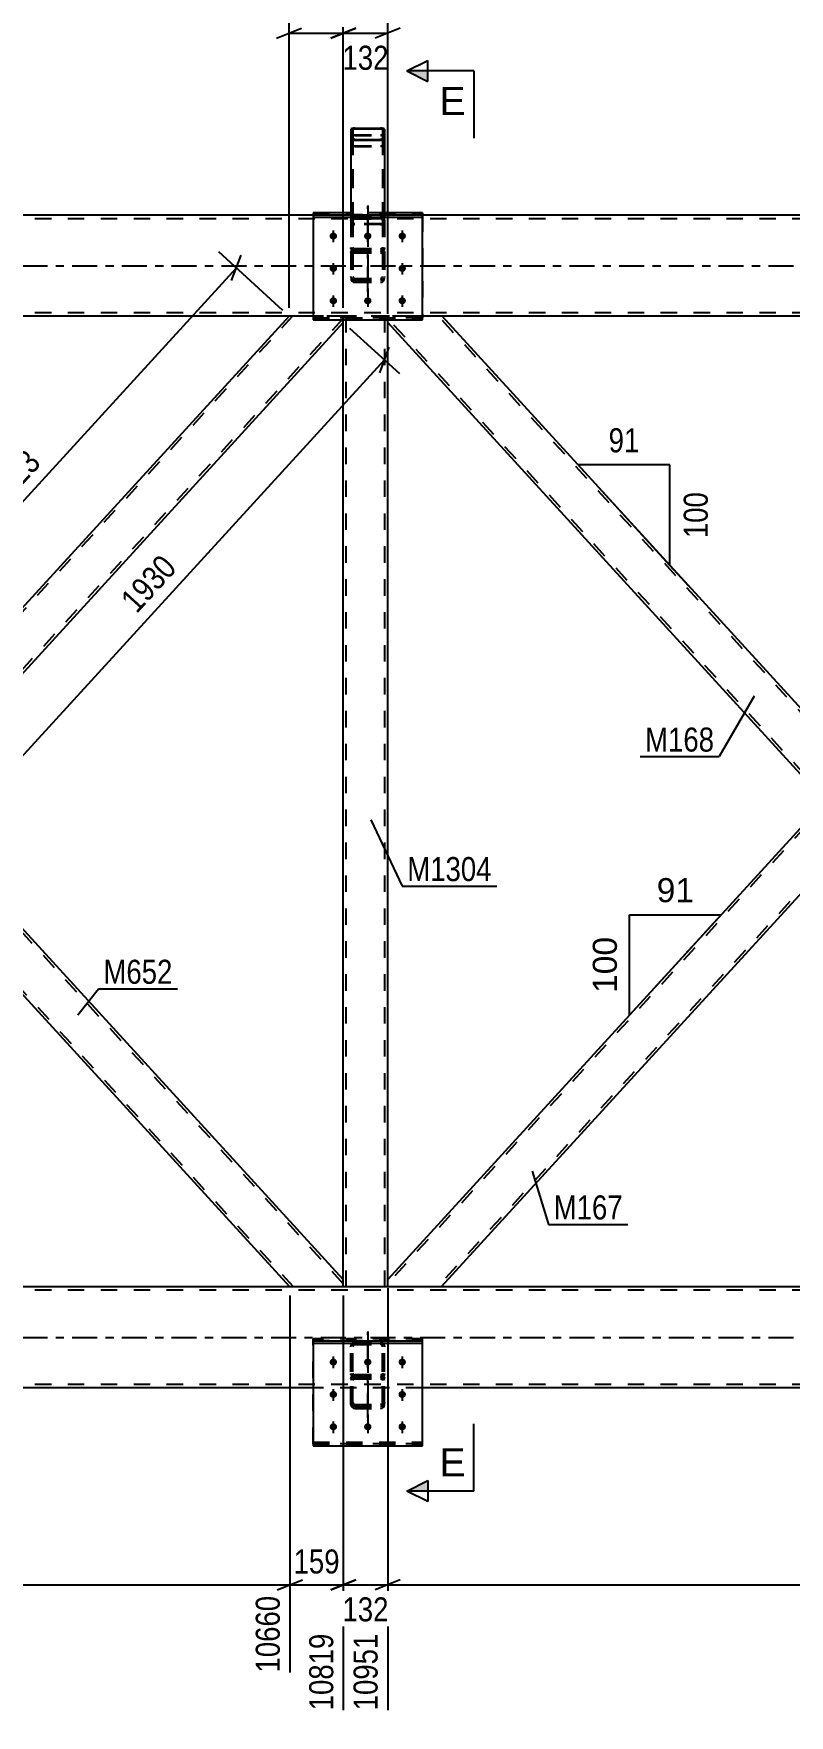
# Model space of a CAD drawing. Header units: millimetres. Extents: x 0 to 841, y 0 to 594.
# Drawn here: x 392 to 481.9, y 278.5 to 478.8 of the extents above; entities that cross this region are included whole.
import ezdxf

# ---------------------------------------------------------------- set-up
doc = ezdxf.new("R2010")
doc.units = ezdxf.units.MM
doc.linetypes.add('DXK_LINE_DOT2', pattern=[3.9198, 1.9599, -1.9599])
doc.linetypes.add('DXK_LINE_DOT3', pattern=[5.9187, 2.979, -0.9799, 0.9799, -0.9799])
doc.styles.add('Arial', font='ARIAL.TTF', dxfattribs={"height": 0.2})
doc.styles.add('Arial Narrow', font='ARIALN.TTF', dxfattribs={"height": 0.2})

# ---------------------------------------------------------------- blocks, each defined once
blk = doc.blocks.new('Part-761549208-4515 - 4406')
at = {"color": 2, "linetype": 'Continuous'}
for p, q in [((438.27, 323.07), (425.27, 323.07)), ((425.27, 323.07), (425.27, 310.63)), ((425.27, 322.85), (438.27, 322.85)), ((438.27, 310.63), (438.27, 323.07)), ((425.27, 310.63), (438.27, 310.63))]:
    blk.add_line(p, q, dxfattribs=at)
at = {"color": 7, "linetype": 'DXK_LINE_DOT2'}
blk.add_line((425.27, 310.85), (438.27, 310.85), dxfattribs=at)
blk = doc.blocks.new('Part-761549208-4661 - 4406')
at = {"color": 2, "linetype": 'Continuous'}
for p, q in [((429.81, 467.43), (429.77, 467.36)), ((429.77, 467.36), (429.77, 457.15)), ((429.91, 467.49), (429.81, 467.43)), ((430.07, 467.53), (429.91, 467.49)), ((430.01, 467.36), (430.03, 467.4)), ((430.01, 467.36), (430.01, 466.26)), ((430.03, 467.4), (430.08, 467.43)), ((430.25, 467.54), (430.07, 467.53)), ((430.08, 467.43), (430.16, 467.44)), ((430.16, 467.44), (430.25, 467.45)), ((430.25, 467.54), (433.29, 467.54)), ((430.25, 467.45), (433.29, 467.45)), ((433.47, 467.53), (433.29, 467.54)), ((433.29, 467.45), (433.38, 467.44)), ((433.38, 467.44), (433.46, 467.43)), ((433.46, 467.43), (433.51, 467.4)), ((433.63, 467.49), (433.47, 467.53)), ((433.51, 467.4), (433.53, 467.36)), ((433.53, 467.36), (433.53, 466.26)), ((433.73, 467.43), (433.63, 467.49)), ((433.77, 467.36), (433.73, 467.43)), ((433.77, 467.36), (433.77, 457.15)), ((429.77, 466.26), (429.81, 466.19)), ((429.81, 466.19), (429.91, 466.13)), ((429.91, 466.13), (430.07, 466.1)), ((430.03, 466.22), (430.01, 466.26)), ((430.08, 466.2), (430.03, 466.22)), ((430.07, 466.1), (430.25, 466.08)), ((430.16, 466.18), (430.08, 466.2)), ((430.25, 466.17), (430.16, 466.18)), ((430.25, 466.17), (433.29, 466.17)), ((430.25, 466.08), (433.29, 466.08)), ((433.38, 466.18), (433.29, 466.17)), ((433.29, 466.08), (433.47, 466.1)), ((433.46, 466.2), (433.38, 466.18)), ((433.51, 466.22), (433.46, 466.2)), ((433.47, 466.1), (433.63, 466.13)), ((433.53, 466.26), (433.51, 466.22)), ((433.63, 466.13), (433.73, 466.19)), ((433.73, 466.19), (433.77, 466.26))]:
    blk.add_line(p, q, dxfattribs=at)
at = {"color": 7, "linetype": 'DXK_LINE_DOT2'}
for p, q in [((430.01, 466.26), (430.01, 456.89)), ((433.53, 466.26), (433.53, 456.89)), ((433.77, 457.15), (429.77, 457.15)), ((429.77, 457.15), (429.77, 456.89)), ((429.77, 457.03), (430.01, 457.03)), ((429.81, 456.83), (429.77, 456.89)), ((429.91, 456.77), (429.81, 456.83)), ((430.07, 456.73), (429.91, 456.77)), ((430.01, 456.89), (430.03, 456.86)), ((430.03, 456.86), (430.08, 456.83)), ((430.25, 456.72), (430.07, 456.73)), ((430.08, 456.83), (430.16, 456.81)), ((430.16, 456.81), (430.25, 456.81)), ((430.25, 456.81), (433.29, 456.81)), ((430.25, 456.72), (433.29, 456.72)), ((433.29, 456.81), (433.38, 456.81)), ((433.47, 456.73), (433.29, 456.72)), ((433.38, 456.81), (433.46, 456.83)), ((433.46, 456.83), (433.51, 456.86)), ((433.63, 456.77), (433.47, 456.73)), ((433.51, 456.86), (433.53, 456.89)), ((433.53, 457.03), (433.77, 457.03)), ((433.73, 456.83), (433.63, 456.77)), ((433.77, 456.89), (433.73, 456.83)), ((433.77, 457.15), (433.77, 456.89))]:
    blk.add_line(p, q, dxfattribs=at)
blk = doc.blocks.new('Part-761549208-4516 - 4406')
at = {"color": 7, "linetype": 'DXK_LINE_DOT2'}
for p, q in [((429.81, 322.7), (429.77, 322.5)), ((429.77, 315.78), (429.77, 322.5)), ((430.01, 322.5), (430.03, 322.6)), ((430.01, 315.78), (430.01, 322.5)), ((430.03, 322.6), (430.08, 322.68)), ((430.25, 323.01), (430.07, 322.97)), ((430.08, 322.68), (430.16, 322.74)), ((430.16, 322.74), (430.25, 322.76)), ((430.25, 323.01), (433.29, 323.01)), ((430.25, 322.76), (433.29, 322.76)), ((433.47, 322.97), (433.29, 323.01)), ((433.29, 322.76), (433.38, 322.74)), ((433.38, 322.74), (433.46, 322.68)), ((433.46, 322.68), (433.51, 322.6)), ((433.51, 322.6), (433.53, 322.5)), ((433.53, 315.78), (433.53, 322.5)), ((433.77, 322.5), (433.73, 322.7)), ((433.77, 315.78), (433.77, 322.5)), ((429.77, 319.29), (429.81, 319.09)), ((429.77, 318.65), (429.81, 318.82)), ((429.81, 318.82), (429.91, 318.97)), ((429.91, 318.97), (430.07, 319.07)), ((430.03, 319.19), (430.01, 319.29)), ((430.03, 318.74), (430.01, 318.65)), ((430.08, 319.11), (430.03, 319.19)), ((430.08, 318.81), (430.03, 318.74)), ((430.07, 319.07), (430.25, 319.1)), ((430.07, 318.82), (430.16, 318.8)), ((430.16, 319.05), (430.08, 319.11)), ((430.16, 318.86), (430.08, 318.81)), ((430.25, 319.03), (430.16, 319.05)), ((430.25, 318.88), (430.16, 318.86)), ((430.16, 318.8), (430.25, 318.78)), ((430.25, 319.1), (433.29, 319.1)), ((430.25, 319.03), (433.29, 319.03)), ((430.25, 318.88), (433.29, 318.88)), ((430.25, 318.78), (433.29, 318.78)), ((433.29, 319.1), (433.47, 319.07)), ((433.38, 319.05), (433.29, 319.03)), ((433.38, 318.86), (433.29, 318.88)), ((433.29, 318.78), (433.46, 318.82)), ((433.46, 319.11), (433.38, 319.05)), ((433.46, 318.81), (433.38, 318.86)), ((433.51, 319.19), (433.46, 319.11)), ((433.46, 318.82), (433.47, 318.82)), ((433.51, 318.74), (433.46, 318.81)), ((433.47, 319.07), (433.63, 318.97)), ((433.53, 319.29), (433.51, 319.19)), ((433.53, 318.65), (433.51, 318.74)), ((433.63, 318.97), (433.73, 318.82)), ((433.73, 319.09), (433.77, 319.29)), ((433.73, 318.82), (433.77, 318.65)), ((429.81, 315.6), (429.77, 315.78)), ((429.91, 315.45), (429.81, 315.6)), ((430.07, 315.36), (429.91, 315.45)), ((430.01, 315.78), (430.03, 315.69)), ((430.03, 315.69), (430.08, 315.62)), ((430.25, 315.32), (430.07, 315.36)), ((430.08, 315.62), (430.16, 315.57)), ((430.16, 315.57), (430.25, 315.55)), ((430.25, 315.55), (433.29, 315.55)), ((430.25, 315.32), (433.29, 315.32)), ((433.29, 315.55), (433.38, 315.57)), ((433.47, 315.36), (433.29, 315.32)), ((433.38, 315.57), (433.46, 315.62)), ((433.46, 315.62), (433.51, 315.69)), ((433.63, 315.45), (433.47, 315.36)), ((433.51, 315.69), (433.53, 315.78)), ((433.73, 315.6), (433.63, 315.45)), ((433.77, 315.78), (433.73, 315.6))]:
    blk.add_line(p, q, dxfattribs=at)
at = {"color": 7, "linetype": 'DXK_LINE_DOT3'}
blk.add_line((431.77, 313.96), (431.77, 324.15), dxfattribs=at)
at = {"color": 7, "linetype": 'DXK_LINE_DOT2'}
for centre, start, end in [((430.27, 322.52), 114.1353, 159.0718), ((433.27, 322.52), 20.9282, 65.8647), ((430.27, 319.27), 200.9282, 245.8647), ((433.27, 319.27), 294.1353, 339.0718)]:
    blk.add_arc(centre, 0.495, start, end, dxfattribs=at)
blk = doc.blocks.new('Bolt-761549208-4452 - 4406')
at = {"color": 1, "linetype": 'DXK_LINE_DOT2'}
for p, q in [((427.67, 321.26), (427.67, 320.18)), ((431.77, 321.26), (431.77, 320.18)), ((435.87, 321.26), (435.87, 320.18)), ((427.67, 317.38), (427.67, 316.3)), ((435.87, 317.38), (435.87, 316.3)), ((427.67, 313.51), (427.67, 312.42)), ((431.77, 313.51), (431.77, 312.42)), ((435.87, 313.51), (435.87, 312.42))]:
    blk.add_line(p, q, dxfattribs=at)
blk = doc.blocks.new('Part-761549208-4517 - 4406')
at = {"color": 7, "linetype": 'DXK_LINE_DOT2'}
for p, q in [((429.81, 456.78), (429.77, 456.59)), ((429.77, 456.59), (429.77, 449.86)), ((430.01, 456.59), (430.03, 456.69)), ((430.01, 456.59), (430.01, 449.86)), ((430.03, 456.69), (430.08, 456.77)), ((430.25, 457.1), (430.07, 457.06)), ((430.08, 456.77), (430.16, 456.82)), ((430.16, 456.82), (430.25, 456.84)), ((430.25, 457.1), (433.29, 457.1)), ((430.25, 456.84), (433.29, 456.84)), ((433.47, 457.06), (433.29, 457.1)), ((433.29, 456.84), (433.38, 456.82)), ((433.38, 456.82), (433.46, 456.77)), ((433.46, 456.77), (433.51, 456.69)), ((433.51, 456.69), (433.53, 456.59)), ((433.53, 456.59), (433.53, 449.86)), ((433.77, 456.59), (433.73, 456.78)), ((433.77, 456.59), (433.77, 449.86)), ((429.77, 453.37), (429.81, 453.18)), ((429.77, 452.74), (429.81, 452.91)), ((429.81, 452.91), (429.91, 453.06)), ((429.91, 453.06), (430.07, 453.16)), ((430.03, 453.28), (430.01, 453.37)), ((430.03, 452.82), (430.01, 452.74)), ((430.08, 453.19), (430.03, 453.28)), ((430.08, 452.9), (430.03, 452.82)), ((430.07, 453.16), (430.25, 453.19)), ((430.07, 452.9), (430.16, 452.89)), ((430.16, 453.14), (430.08, 453.19)), ((430.16, 452.95), (430.08, 452.9)), ((430.25, 453.12), (430.16, 453.14)), ((430.25, 452.96), (430.16, 452.95)), ((430.16, 452.89), (430.25, 452.87)), ((430.25, 453.19), (433.29, 453.19)), ((430.25, 453.12), (433.29, 453.12)), ((430.25, 452.96), (433.29, 452.96)), ((430.25, 452.87), (433.29, 452.87)), ((433.29, 453.19), (433.47, 453.16)), ((433.38, 453.14), (433.29, 453.12)), ((433.38, 452.95), (433.29, 452.96)), ((433.29, 452.87), (433.46, 452.9)), ((433.46, 453.19), (433.38, 453.14)), ((433.46, 452.9), (433.38, 452.95)), ((433.51, 453.28), (433.46, 453.19)), ((433.51, 452.82), (433.46, 452.9)), ((433.46, 452.9), (433.47, 452.9)), ((433.47, 453.16), (433.63, 453.06)), ((433.53, 453.37), (433.51, 453.28)), ((433.53, 452.74), (433.51, 452.82)), ((433.63, 453.06), (433.73, 452.91)), ((433.73, 453.18), (433.77, 453.37)), ((433.73, 452.91), (433.77, 452.74)), ((429.81, 449.69), (429.77, 449.86)), ((429.91, 449.54), (429.81, 449.69)), ((430.07, 449.44), (429.91, 449.54)), ((430.01, 449.86), (430.03, 449.78)), ((430.03, 449.78), (430.08, 449.7)), ((430.25, 449.41), (430.07, 449.44)), ((430.08, 449.7), (430.16, 449.65)), ((430.16, 449.65), (430.25, 449.64)), ((430.25, 449.64), (433.29, 449.64)), ((430.25, 449.41), (433.29, 449.41)), ((433.29, 449.64), (433.38, 449.65)), ((433.47, 449.44), (433.29, 449.41)), ((433.38, 449.65), (433.46, 449.7)), ((433.46, 449.7), (433.51, 449.78)), ((433.63, 449.54), (433.47, 449.44)), ((433.51, 449.78), (433.53, 449.86)), ((433.73, 449.69), (433.63, 449.54)), ((433.77, 449.86), (433.73, 449.69))]:
    blk.add_line(p, q, dxfattribs=at)
at = {"color": 7, "linetype": 'DXK_LINE_DOT3'}
blk.add_line((431.77, 448.04), (431.77, 458.24), dxfattribs=at)
at = {"color": 7, "linetype": 'DXK_LINE_DOT2'}
for centre, start, end in [((430.27, 456.61), 114.1353, 159.0718), ((433.27, 456.61), 20.9282, 65.8647), ((430.27, 453.36), 200.9282, 245.8647), ((433.27, 453.36), 294.1353, 339.0718)]:
    blk.add_arc(centre, 0.495, start, end, dxfattribs=at)
blk = doc.blocks.new('Bolt-761549208-4453 - 4406')
at = {"color": 1, "linetype": 'DXK_LINE_DOT2'}
for p, q in [((427.67, 455.35), (427.67, 454.26)), ((431.77, 455.35), (431.77, 454.26)), ((435.87, 455.35), (435.87, 454.26)), ((427.67, 451.47), (427.67, 450.39)), ((435.87, 451.47), (435.87, 450.39)), ((427.67, 447.59), (427.67, 446.51)), ((431.77, 447.59), (431.77, 446.51)), ((435.87, 447.59), (435.87, 446.51))]:
    blk.add_line(p, q, dxfattribs=at)
blk = doc.blocks.new('Bolt-761549208-4454 - 4406')
at = {"linetype": 'Continuous'}
for points in [[(427.67, 455.09), (427.76, 455.08), (427.85, 455.06), (427.93, 455.01), (428, 454.96), (428.05, 454.89), (428.09, 454.81), (428.11, 454.72), (428.11, 454.64), (428.09, 454.55), (428.05, 454.47), (428, 454.4), (427.93, 454.35), (427.85, 454.3), (427.76, 454.28), (427.67, 454.27), (427.58, 454.28), (427.49, 454.3), (427.41, 454.35), (427.34, 454.4), (427.29, 454.47), (427.25, 454.55), (427.23, 454.64), (427.23, 454.72), (427.25, 454.81), (427.29, 454.89), (427.34, 454.96), (427.41, 455.01), (427.49, 455.06), (427.58, 455.08)], [(431.77, 455.09), (431.86, 455.08), (431.95, 455.06), (432.03, 455.01), (432.1, 454.96), (432.15, 454.89), (432.19, 454.81), (432.21, 454.72), (432.21, 454.64), (432.19, 454.55), (432.15, 454.47), (432.1, 454.4), (432.03, 454.35), (431.95, 454.3), (431.86, 454.28), (431.77, 454.27), (431.68, 454.28), (431.59, 454.3), (431.51, 454.35), (431.44, 454.4), (431.39, 454.47), (431.35, 454.55), (431.33, 454.64), (431.33, 454.72), (431.35, 454.81), (431.39, 454.89), (431.44, 454.96), (431.51, 455.01), (431.59, 455.06), (431.68, 455.08)], [(435.87, 455.09), (435.96, 455.08), (436.05, 455.06), (436.13, 455.01), (436.2, 454.96), (436.25, 454.89), (436.29, 454.81), (436.31, 454.72), (436.31, 454.64), (436.29, 454.55), (436.25, 454.47), (436.2, 454.4), (436.13, 454.35), (436.05, 454.3), (435.96, 454.28), (435.87, 454.27), (435.78, 454.28), (435.69, 454.3), (435.61, 454.35), (435.54, 454.4), (435.49, 454.47), (435.45, 454.55), (435.43, 454.64), (435.43, 454.72), (435.45, 454.81), (435.49, 454.89), (435.54, 454.96), (435.61, 455.01), (435.69, 455.06), (435.78, 455.08)], [(427.67, 451.24), (427.76, 451.23), (427.85, 451.21), (427.93, 451.16), (428, 451.1), (428.05, 451.03), (428.09, 450.96), (428.11, 450.87), (428.11, 450.78), (428.09, 450.7), (428.05, 450.62), (428, 450.55), (427.93, 450.49), (427.85, 450.45), (427.76, 450.42), (427.67, 450.41), (427.58, 450.42), (427.49, 450.45), (427.41, 450.49), (427.34, 450.55), (427.29, 450.62), (427.25, 450.7), (427.23, 450.78), (427.23, 450.87), (427.25, 450.96), (427.29, 451.03), (427.34, 451.1), (427.41, 451.16), (427.49, 451.21), (427.58, 451.23)], [(435.87, 451.24), (435.96, 451.23), (436.05, 451.21), (436.13, 451.16), (436.2, 451.1), (436.25, 451.03), (436.29, 450.96), (436.31, 450.87), (436.31, 450.78), (436.29, 450.7), (436.25, 450.62), (436.2, 450.55), (436.13, 450.49), (436.05, 450.45), (435.96, 450.42), (435.87, 450.41), (435.78, 450.42), (435.69, 450.45), (435.61, 450.49), (435.54, 450.55), (435.49, 450.62), (435.45, 450.7), (435.43, 450.78), (435.43, 450.87), (435.45, 450.96), (435.49, 451.03), (435.54, 451.1), (435.61, 451.16), (435.69, 451.21), (435.78, 451.23)], [(427.67, 447.39), (427.76, 447.38), (427.85, 447.35), (427.93, 447.31), (428, 447.25), (428.05, 447.18), (428.09, 447.1), (428.11, 447.02), (428.11, 446.93), (428.09, 446.85), (428.05, 446.77), (428, 446.7), (427.93, 446.64), (427.85, 446.6), (427.76, 446.57), (427.67, 446.56), (427.58, 446.57), (427.49, 446.6), (427.41, 446.64), (427.34, 446.7), (427.29, 446.77), (427.25, 446.85), (427.23, 446.93), (427.23, 447.02), (427.25, 447.1), (427.29, 447.18), (427.34, 447.25), (427.41, 447.31), (427.49, 447.35), (427.58, 447.38)], [(431.77, 447.39), (431.86, 447.38), (431.95, 447.35), (432.03, 447.31), (432.1, 447.25), (432.15, 447.18), (432.19, 447.1), (432.21, 447.02), (432.21, 446.93), (432.19, 446.85), (432.15, 446.77), (432.1, 446.7), (432.03, 446.64), (431.95, 446.6), (431.86, 446.57), (431.77, 446.56), (431.68, 446.57), (431.59, 446.6), (431.51, 446.64), (431.44, 446.7), (431.39, 446.77), (431.35, 446.85), (431.33, 446.93), (431.33, 447.02), (431.35, 447.1), (431.39, 447.18), (431.44, 447.25), (431.51, 447.31), (431.59, 447.35), (431.68, 447.38)], [(435.87, 447.39), (435.96, 447.38), (436.05, 447.35), (436.13, 447.31), (436.2, 447.25), (436.25, 447.18), (436.29, 447.1), (436.31, 447.02), (436.31, 446.93), (436.29, 446.85), (436.25, 446.77), (436.2, 446.7), (436.13, 446.64), (436.05, 446.6), (435.96, 446.57), (435.87, 446.56), (435.78, 446.57), (435.69, 446.6), (435.61, 446.64), (435.54, 446.7), (435.49, 446.77), (435.45, 446.85), (435.43, 446.93), (435.43, 447.02), (435.45, 447.1), (435.49, 447.18), (435.54, 447.25), (435.61, 447.31), (435.69, 447.35), (435.78, 447.38)]]:
    blk.add_hatch(color=1, dxfattribs=at).paths.add_polyline_path(points)
at = {"color": 1, "linetype": 'Continuous'}
for p, q in [((427.67, 455.08), (427.67, 453.94)), ((431.77, 455.08), (431.77, 453.94)), ((435.87, 455.08), (435.87, 453.94)), ((427.67, 451.22), (427.67, 450.09)), ((435.87, 451.22), (435.87, 450.09)), ((427.67, 447.37), (427.67, 446.24)), ((431.77, 447.37), (431.77, 446.24)), ((435.87, 447.37), (435.87, 446.24))]:
    blk.add_line(p, q, dxfattribs=at)
blk = doc.blocks.new('Bolt-761549208-4455 - 4406')
at = {"linetype": 'Continuous'}
for points in [[(427.67, 321.01), (427.76, 321), (427.85, 320.97), (427.93, 320.93), (428, 320.87), (428.05, 320.8), (428.09, 320.72), (428.11, 320.64), (428.11, 320.55), (428.09, 320.47), (428.05, 320.39), (428, 320.32), (427.93, 320.26), (427.85, 320.22), (427.76, 320.19), (427.67, 320.18), (427.58, 320.19), (427.49, 320.22), (427.41, 320.26), (427.34, 320.32), (427.29, 320.39), (427.25, 320.47), (427.23, 320.55), (427.23, 320.64), (427.25, 320.72), (427.29, 320.8), (427.34, 320.87), (427.41, 320.93), (427.49, 320.97), (427.58, 321)], [(431.77, 321.01), (431.86, 321), (431.95, 320.97), (432.03, 320.93), (432.1, 320.87), (432.15, 320.8), (432.19, 320.72), (432.21, 320.64), (432.21, 320.55), (432.19, 320.47), (432.15, 320.39), (432.1, 320.32), (432.03, 320.26), (431.95, 320.22), (431.86, 320.19), (431.77, 320.18), (431.68, 320.19), (431.59, 320.22), (431.51, 320.26), (431.44, 320.32), (431.39, 320.39), (431.35, 320.47), (431.33, 320.55), (431.33, 320.64), (431.35, 320.72), (431.39, 320.8), (431.44, 320.87), (431.51, 320.93), (431.59, 320.97), (431.68, 321)], [(435.87, 321.01), (435.96, 321), (436.05, 320.97), (436.13, 320.93), (436.2, 320.87), (436.25, 320.8), (436.29, 320.72), (436.31, 320.64), (436.31, 320.55), (436.29, 320.47), (436.25, 320.39), (436.2, 320.32), (436.13, 320.26), (436.05, 320.22), (435.96, 320.19), (435.87, 320.18), (435.78, 320.19), (435.69, 320.22), (435.61, 320.26), (435.54, 320.32), (435.49, 320.39), (435.45, 320.47), (435.43, 320.55), (435.43, 320.64), (435.45, 320.72), (435.49, 320.8), (435.54, 320.87), (435.61, 320.93), (435.69, 320.97), (435.78, 321)], [(427.67, 317.15), (427.76, 317.15), (427.85, 317.12), (427.93, 317.08), (428, 317.02), (428.05, 316.95), (428.09, 316.87), (428.11, 316.78), (428.11, 316.7), (428.09, 316.61), (428.05, 316.53), (428, 316.46), (427.93, 316.41), (427.85, 316.36), (427.76, 316.34), (427.67, 316.33), (427.58, 316.34), (427.49, 316.36), (427.41, 316.41), (427.34, 316.46), (427.29, 316.53), (427.25, 316.61), (427.23, 316.7), (427.23, 316.78), (427.25, 316.87), (427.29, 316.95), (427.34, 317.02), (427.41, 317.08), (427.49, 317.12), (427.58, 317.15)], [(435.87, 317.15), (435.96, 317.15), (436.05, 317.12), (436.13, 317.08), (436.2, 317.02), (436.25, 316.95), (436.29, 316.87), (436.31, 316.78), (436.31, 316.7), (436.29, 316.61), (436.25, 316.53), (436.2, 316.46), (436.13, 316.41), (436.05, 316.36), (435.96, 316.34), (435.87, 316.33), (435.78, 316.34), (435.69, 316.36), (435.61, 316.41), (435.54, 316.46), (435.49, 316.53), (435.45, 316.61), (435.43, 316.7), (435.43, 316.78), (435.45, 316.87), (435.49, 316.95), (435.54, 317.02), (435.61, 317.08), (435.69, 317.12), (435.78, 317.15)], [(427.67, 313.3), (427.76, 313.29), (427.85, 313.27), (427.93, 313.22), (428, 313.17), (428.05, 313.1), (428.09, 313.02), (428.11, 312.93), (428.11, 312.85), (428.09, 312.76), (428.05, 312.68), (428, 312.61), (427.93, 312.55), (427.85, 312.51), (427.76, 312.48), (427.67, 312.47), (427.58, 312.48), (427.49, 312.51), (427.41, 312.55), (427.34, 312.61), (427.29, 312.68), (427.25, 312.76), (427.23, 312.85), (427.23, 312.93), (427.25, 313.02), (427.29, 313.1), (427.34, 313.17), (427.41, 313.22), (427.49, 313.27), (427.58, 313.29)], [(431.77, 313.3), (431.86, 313.29), (431.95, 313.27), (432.03, 313.22), (432.1, 313.17), (432.15, 313.1), (432.19, 313.02), (432.21, 312.93), (432.21, 312.85), (432.19, 312.76), (432.15, 312.68), (432.1, 312.61), (432.03, 312.55), (431.95, 312.51), (431.86, 312.48), (431.77, 312.47), (431.68, 312.48), (431.59, 312.51), (431.51, 312.55), (431.44, 312.61), (431.39, 312.68), (431.35, 312.76), (431.33, 312.85), (431.33, 312.93), (431.35, 313.02), (431.39, 313.1), (431.44, 313.17), (431.51, 313.22), (431.59, 313.27), (431.68, 313.29)], [(435.87, 313.3), (435.96, 313.29), (436.05, 313.27), (436.13, 313.22), (436.2, 313.17), (436.25, 313.1), (436.29, 313.02), (436.31, 312.93), (436.31, 312.85), (436.29, 312.76), (436.25, 312.68), (436.2, 312.61), (436.13, 312.55), (436.05, 312.51), (435.96, 312.48), (435.87, 312.47), (435.78, 312.48), (435.69, 312.51), (435.61, 312.55), (435.54, 312.61), (435.49, 312.68), (435.45, 312.76), (435.43, 312.85), (435.43, 312.93), (435.45, 313.02), (435.49, 313.1), (435.54, 313.17), (435.61, 313.22), (435.69, 313.27), (435.78, 313.29)]]:
    blk.add_hatch(color=1, dxfattribs=at).paths.add_polyline_path(points)
at = {"color": 1, "linetype": 'Continuous'}
for p, q in [((427.67, 320.99), (427.67, 319.86)), ((431.77, 320.99), (431.77, 319.86)), ((435.87, 320.99), (435.87, 319.86)), ((427.67, 317.14), (427.67, 316)), ((435.87, 317.14), (435.87, 316)), ((427.67, 313.29), (427.67, 312.15)), ((431.77, 313.29), (431.77, 312.15)), ((435.87, 313.29), (435.87, 312.15))]:
    blk.add_line(p, q, dxfattribs=at)
blk = doc.blocks.new('Part-761549208-4655 - 4406')
at = {"color": 7, "linetype": 'DXK_LINE_DOT2'}
for p, q in [((429.77, 466.56), (429.8, 466.63)), ((429.8, 466.63), (429.91, 466.68)), ((429.91, 466.68), (430.06, 466.72)), ((430.08, 466.62), (430.03, 466.59)), ((430.06, 466.72), (430.08, 466.72)), ((430.08, 466.72), (430.25, 466.73)), ((430.16, 466.64), (430.08, 466.62)), ((430.25, 466.65), (430.16, 466.64)), ((430.25, 466.73), (433.29, 466.73)), ((430.25, 466.65), (433.29, 466.65)), ((433.29, 466.73), (433.47, 466.72)), ((433.38, 466.64), (433.29, 466.65)), ((433.46, 466.62), (433.38, 466.64)), ((433.51, 466.59), (433.46, 466.62)), ((433.47, 466.72), (433.63, 466.68)), ((433.63, 466.68), (433.73, 466.63)), ((433.73, 466.63), (433.77, 466.56)), ((429.8, 465.45), (429.77, 465.52)), ((429.91, 465.4), (429.8, 465.45)), ((430.06, 465.36), (429.91, 465.4)), ((430.03, 466.59), (430.01, 466.56)), ((430.01, 466.56), (430.01, 456.21)), ((430.01, 465.52), (430.03, 465.49)), ((430.03, 465.49), (430.08, 465.46)), ((430.25, 465.35), (430.06, 465.36)), ((430.08, 465.46), (430.16, 465.44)), ((430.16, 465.44), (430.25, 465.43)), ((430.25, 465.43), (433.29, 465.43)), ((430.25, 465.35), (433.29, 465.35)), ((433.29, 465.43), (433.38, 465.44)), ((433.47, 465.36), (433.29, 465.35)), ((433.38, 465.44), (433.46, 465.46)), ((433.46, 465.46), (433.51, 465.49)), ((433.63, 465.4), (433.47, 465.36)), ((433.53, 466.56), (433.51, 466.59)), ((433.51, 465.49), (433.53, 465.52)), ((433.53, 466.56), (433.53, 456.21)), ((433.73, 465.45), (433.63, 465.4)), ((433.77, 465.52), (433.73, 465.45)), ((433.77, 466.56), (433.77, 456.21)), ((433.77, 457.15), (429.77, 457.15)), ((429.77, 457.15), (429.77, 456.21)), ((429.77, 457.1), (430.01, 457.1)), ((433.53, 457.1), (433.77, 457.1)), ((429.77, 456.21), (429.8, 456.15)), ((429.8, 456.15), (429.91, 456.09)), ((429.91, 456.09), (430.06, 456.06)), ((430.03, 456.18), (430.01, 456.21)), ((430.08, 456.15), (430.03, 456.18)), ((430.06, 456.06), (430.25, 456.05)), ((430.16, 456.13), (430.08, 456.15)), ((430.25, 456.13), (430.16, 456.13)), ((433.29, 456.13), (430.25, 456.13)), ((433.29, 456.05), (430.25, 456.05)), ((433.38, 456.13), (433.29, 456.13)), ((433.29, 456.05), (433.47, 456.06)), ((433.46, 456.15), (433.38, 456.13)), ((433.51, 456.18), (433.46, 456.15)), ((433.47, 456.06), (433.63, 456.09)), ((433.53, 456.21), (433.51, 456.18)), ((433.63, 456.09), (433.73, 456.15)), ((433.73, 456.15), (433.77, 456.21))]:
    blk.add_line(p, q, dxfattribs=at)
at = {"color": 2, "linetype": 'Continuous'}
blk.add_line((429.77, 466.56), (429.77, 457.15), dxfattribs=at)
blk = doc.blocks.new('Part-761549208-4464 - 4406')
at = {"color": 2, "linetype": 'Continuous'}
for p, q in [((558.74, 329.54), (71.06, 329.54)), ((425.27, 317.54), (204.94, 317.54)), ((558.74, 317.54), (438.27, 317.54))]:
    blk.add_line(p, q, dxfattribs=at)
at = {"color": 7, "linetype": 'DXK_LINE_DOT2'}
for p, q in [((558.74, 329.14), (71.06, 329.14)), ((558.74, 317.94), (71.06, 317.94)), ((438.27, 317.54), (425.27, 317.54))]:
    blk.add_line(p, q, dxfattribs=at)
at = {"color": 7, "linetype": 'DXK_LINE_DOT3'}
blk.add_line((71.06, 323.54), (558.74, 323.54), dxfattribs=at)
blk = doc.blocks.new('Part-761549208-4469 - 4406')
at = {"color": 7, "linetype": 'DXK_LINE_DOT2'}
for p, q in [((558.74, 456.75), (71.06, 456.75)), ((438.27, 457.15), (425.27, 457.15)), ((558.74, 445.55), (71.06, 445.55)), ((438.27, 445.15), (425.27, 445.15))]:
    blk.add_line(p, q, dxfattribs=at)
at = {"color": 2, "linetype": 'Continuous'}
for p, q in [((425.27, 457.15), (204.94, 457.15)), ((558.74, 457.15), (438.27, 457.15)), ((425.27, 445.15), (204.94, 445.15)), ((558.74, 445.15), (438.27, 445.15))]:
    blk.add_line(p, q, dxfattribs=at)
at = {"color": 7, "linetype": 'DXK_LINE_DOT3'}
blk.add_line((71.06, 451.15), (558.74, 451.15), dxfattribs=at)
blk = doc.blocks.new('Part-761549208-4504 - 4406')
at = {"color": 7, "linetype": 'DXK_LINE_DOT2'}
for p, q in [((425.27, 310.86), (425.27, 323.36)), ((438.27, 323.36), (425.27, 323.36)), ((425.27, 323.15), (438.27, 323.15)), ((438.27, 310.86), (438.27, 323.36)), ((425.27, 311.07), (438.27, 311.07)), ((438.27, 310.86), (425.27, 310.86))]:
    blk.add_line(p, q, dxfattribs=at)
blk = doc.blocks.new('Part-761549208-4505 - 4406')
at = {"color": 2, "linetype": 'Continuous'}
for p, q in [((425.27, 457.45), (425.27, 457.15)), ((429.77, 457.45), (425.27, 457.45)), ((438.27, 457.45), (433.77, 457.45)), ((438.27, 457.45), (438.27, 457.15))]:
    blk.add_line(p, q, dxfattribs=at)
at = {"color": 7, "linetype": 'DXK_LINE_DOT2'}
for p, q in [((425.27, 457.24), (438.27, 457.24)), ((425.27, 457.15), (425.27, 444.94)), ((433.77, 457.45), (429.77, 457.45)), ((438.27, 457.15), (438.27, 444.94)), ((438.27, 445.15), (425.27, 445.15)), ((438.27, 444.94), (425.27, 444.94))]:
    blk.add_line(p, q, dxfattribs=at)
blk = doc.blocks.new('Part-761549208-4510 - 4406')
at = {"color": 2, "linetype": 'Continuous'}
for p, q in [((438.27, 457.15), (425.27, 457.15)), ((425.27, 457.15), (425.27, 444.72)), ((425.27, 456.94), (438.27, 456.94)), ((438.27, 444.72), (438.27, 457.15)), ((425.27, 444.72), (438.27, 444.72))]:
    blk.add_line(p, q, dxfattribs=at)
at = {"color": 7, "linetype": 'DXK_LINE_DOT2'}
blk.add_line((425.27, 444.94), (438.27, 444.94), dxfattribs=at)
blk = doc.blocks.new('Part-761549208-4567 - 4406')
at = {"color": 2, "linetype": 'Continuous'}
for p, q in [((376.78, 387.4), (373.2, 383.49)), ((428.86, 330.41), (376.78, 387.4)), ((422.5, 329.54), (373.2, 383.49)), ((428.86, 329.54), (428.86, 330.41))]:
    blk.add_line(p, q, dxfattribs=at)
at = {"color": 7, "linetype": 'DXK_LINE_DOT2'}
for p, q in [((428.86, 329.93), (376.56, 387.17)), ((373.42, 383.73), (373.44, 383.75)), ((422.93, 329.54), (373.42, 383.73)), ((428.86, 329.54), (422.5, 329.54))]:
    blk.add_line(p, q, dxfattribs=at)
blk = doc.blocks.new('Part-761549208-4578 - 4406')
at = {"color": 7, "linetype": 'DXK_LINE_DOT2'}
for p, q in [((429.77, 322.43), (429.81, 322.63)), ((429.77, 315.53), (429.77, 322.43)), ((430.03, 322.53), (430.01, 322.43)), ((430.01, 315.53), (430.01, 322.43)), ((430.08, 322.61), (430.03, 322.53)), ((430.07, 322.9), (430.25, 322.94)), ((430.16, 322.67), (430.08, 322.61)), ((430.25, 322.69), (430.16, 322.67)), ((430.25, 322.94), (433.29, 322.94)), ((430.25, 322.69), (433.29, 322.69)), ((433.29, 322.94), (433.47, 322.9)), ((433.38, 322.67), (433.29, 322.69)), ((433.46, 322.61), (433.38, 322.67)), ((433.51, 322.53), (433.46, 322.61)), ((433.53, 322.43), (433.51, 322.53)), ((433.53, 315.53), (433.53, 322.43)), ((433.73, 322.63), (433.77, 322.43)), ((433.77, 315.53), (433.77, 322.43)), ((429.81, 319), (429.77, 319.2)), ((429.81, 318.56), (429.77, 318.39)), ((429.91, 318.71), (429.81, 318.56)), ((430.07, 318.81), (429.91, 318.71)), ((430.01, 319.2), (430.03, 319.1)), ((430.01, 318.39), (430.03, 318.47)), ((430.03, 319.1), (430.08, 319.02)), ((430.03, 318.47), (430.08, 318.55)), ((430.25, 318.84), (430.07, 318.81)), ((430.25, 318.69), (430.07, 318.73)), ((430.08, 319.02), (430.16, 318.96)), ((430.08, 318.55), (430.16, 318.6)), ((430.16, 318.96), (430.25, 318.94)), ((430.16, 318.6), (430.25, 318.61)), ((430.25, 318.94), (433.29, 318.94)), ((430.25, 318.84), (433.29, 318.84)), ((430.25, 318.69), (433.29, 318.69)), ((430.25, 318.61), (433.29, 318.61)), ((433.29, 318.94), (433.38, 318.96)), ((433.47, 318.81), (433.29, 318.84)), ((433.47, 318.73), (433.29, 318.69)), ((433.29, 318.61), (433.38, 318.6)), ((433.38, 318.96), (433.46, 319.02)), ((433.38, 318.6), (433.46, 318.55)), ((433.46, 319.02), (433.51, 319.1)), ((433.46, 318.55), (433.51, 318.47)), ((433.63, 318.71), (433.47, 318.81)), ((433.51, 319.1), (433.53, 319.2)), ((433.51, 318.47), (433.53, 318.39)), ((433.73, 318.56), (433.63, 318.71)), ((433.77, 319.2), (433.73, 319)), ((433.77, 318.39), (433.73, 318.56)), ((429.77, 315.53), (429.81, 315.36)), ((429.81, 315.36), (429.91, 315.21)), ((429.91, 315.21), (430.07, 315.12)), ((430.03, 315.45), (430.01, 315.53)), ((430.08, 315.37), (430.03, 315.45)), ((430.07, 315.12), (430.25, 315.08)), ((430.16, 315.32), (430.08, 315.37)), ((430.25, 315.31), (430.16, 315.32)), ((430.25, 315.31), (433.29, 315.31)), ((430.25, 315.08), (433.29, 315.08)), ((433.38, 315.32), (433.29, 315.31)), ((433.29, 315.08), (433.47, 315.12)), ((433.46, 315.37), (433.38, 315.32)), ((433.51, 315.45), (433.46, 315.37)), ((433.47, 315.12), (433.63, 315.21)), ((433.53, 315.53), (433.51, 315.45)), ((433.63, 315.21), (433.73, 315.36)), ((433.73, 315.36), (433.77, 315.53))]:
    blk.add_line(p, q, dxfattribs=at)
at = {"color": 7, "linetype": 'DXK_LINE_DOT3'}
blk.add_line((431.77, 324.24), (431.77, 313.54), dxfattribs=at)
at = {"color": 7, "linetype": 'DXK_LINE_DOT2'}
for centre, start, end in [((430.27, 322.45), 114.32, 159.2417), ((433.27, 322.45), 20.7583, 65.68), ((430.27, 319.18), 200.7583, 245.68), ((433.27, 319.18), 294.32, 339.2417)]:
    blk.add_arc(centre, 0.496, start, end, dxfattribs=at)
blk = doc.blocks.new('Part-761549208-4583 - 4406')
at = {"color": 7, "linetype": 'DXK_LINE_DOT2'}
for p, q in [((429.77, 456.52), (429.81, 456.71)), ((430.03, 456.62), (430.01, 456.52)), ((430.08, 456.7), (430.03, 456.62)), ((430.07, 456.99), (430.25, 457.03)), ((430.16, 456.76), (430.08, 456.7)), ((430.25, 456.77), (430.16, 456.76)), ((430.25, 457.03), (433.29, 457.03)), ((430.25, 456.77), (433.29, 456.77)), ((433.29, 457.03), (433.47, 456.99)), ((433.38, 456.76), (433.29, 456.77)), ((433.46, 456.7), (433.38, 456.76)), ((433.51, 456.62), (433.46, 456.7)), ((433.53, 456.52), (433.51, 456.62)), ((433.73, 456.71), (433.77, 456.52)), ((429.77, 456.52), (429.77, 449.62)), ((430.01, 456.52), (430.01, 449.62)), ((433.53, 456.52), (433.53, 449.62)), ((433.77, 456.52), (433.77, 449.62)), ((429.81, 453.09), (429.77, 453.28)), ((429.81, 452.65), (429.77, 452.47)), ((429.91, 452.79), (429.81, 452.65)), ((430.07, 452.89), (429.91, 452.79)), ((430.01, 453.28), (430.03, 453.19)), ((430.03, 453.19), (430.08, 453.1)), ((430.03, 452.56), (430.08, 452.63)), ((430.25, 452.93), (430.07, 452.89)), ((430.25, 452.77), (430.07, 452.81)), ((430.08, 453.1), (430.16, 453.05)), ((430.08, 452.63), (430.16, 452.68)), ((430.16, 453.05), (430.25, 453.03)), ((430.16, 452.68), (430.25, 452.7)), ((430.25, 453.03), (433.29, 453.03)), ((430.25, 452.93), (433.29, 452.93)), ((430.25, 452.77), (433.29, 452.77)), ((430.25, 452.7), (433.29, 452.7)), ((433.29, 453.03), (433.38, 453.05)), ((433.47, 452.89), (433.29, 452.93)), ((433.47, 452.81), (433.29, 452.77)), ((433.29, 452.7), (433.38, 452.68)), ((433.38, 453.05), (433.46, 453.1)), ((433.38, 452.68), (433.46, 452.63)), ((433.46, 453.1), (433.51, 453.19)), ((433.46, 452.63), (433.51, 452.56)), ((433.63, 452.79), (433.47, 452.89)), ((433.51, 453.19), (433.53, 453.28)), ((433.73, 452.65), (433.63, 452.79)), ((433.77, 453.28), (433.73, 453.09)), ((433.77, 452.47), (433.73, 452.65)), ((430.01, 452.47), (430.03, 452.56)), ((433.51, 452.56), (433.53, 452.47)), ((429.77, 449.62), (429.81, 449.45)), ((429.81, 449.45), (429.91, 449.3)), ((429.91, 449.3), (430.07, 449.2)), ((430.03, 449.53), (430.01, 449.62)), ((430.08, 449.46), (430.03, 449.53)), ((430.07, 449.2), (430.25, 449.17)), ((430.16, 449.41), (430.08, 449.46)), ((430.25, 449.39), (430.16, 449.41)), ((430.25, 449.39), (433.29, 449.39)), ((430.25, 449.17), (433.29, 449.17)), ((433.38, 449.41), (433.29, 449.39)), ((433.29, 449.17), (433.47, 449.2)), ((433.46, 449.46), (433.38, 449.41)), ((433.51, 449.53), (433.46, 449.46)), ((433.47, 449.2), (433.63, 449.3)), ((433.53, 449.62), (433.51, 449.53)), ((433.63, 449.3), (433.73, 449.45)), ((433.73, 449.45), (433.77, 449.62))]:
    blk.add_line(p, q, dxfattribs=at)
at = {"color": 7, "linetype": 'DXK_LINE_DOT3'}
blk.add_line((431.77, 458.32), (431.77, 447.63), dxfattribs=at)
at = {"color": 7, "linetype": 'DXK_LINE_DOT2'}
for centre, start, end in [((433.27, 456.54), 20.7583, 65.68), ((430.27, 453.26), 200.7583, 245.68), ((433.27, 453.26), 294.32, 339.2417)]:
    blk.add_arc(centre, 0.496, start, end, dxfattribs=at)
blk = doc.blocks.new('Part-761549208-4594 - 4406')
at = {"color": 7, "linetype": 'DXK_LINE_DOT2'}
for p, q in [((434.14, 445.15), (428.86, 445.15)), ((428.86, 444.4), (428.86, 445.15)), ((429.18, 329.54), (429.18, 445.15)), ((433.82, 329.54), (433.82, 445.15)), ((434.14, 444.4), (434.14, 445.15)), ((428.86, 329.54), (428.86, 330.41)), ((434.14, 329.54), (428.86, 329.54)), ((434.14, 329.54), (434.14, 330.41))]:
    blk.add_line(p, q, dxfattribs=at)
at = {"color": 2, "linetype": 'Continuous'}
for p, q in [((428.86, 330.41), (428.86, 444.4)), ((434.14, 330.41), (434.14, 444.4))]:
    blk.add_line(p, q, dxfattribs=at)
blk = doc.blocks.new('Part-761549208-4619 - 4406')
at = {"color": 7, "linetype": 'DXK_LINE_DOT2'}
for p, q in [((539.43, 445.15), (434.14, 329.93)), ((545.46, 444.88), (440.07, 329.54)), ((440.51, 329.54), (434.14, 329.54))]:
    blk.add_line(p, q, dxfattribs=at)
at = {"color": 2, "linetype": 'Continuous'}
for p, q in [((486.23, 387.4), (434.14, 330.41)), ((489.8, 383.49), (440.51, 329.54)), ((434.14, 329.54), (434.14, 330.41))]:
    blk.add_line(p, q, dxfattribs=at)
blk = doc.blocks.new('Part-761549208-4624 - 4406')
at = {"color": 7, "linetype": 'DXK_LINE_DOT2'}
for p, q in [((440.61, 445.15), (434.14, 445.15)), ((434.14, 444.72), (434.14, 445.15)), ((486.44, 387.64), (434.14, 444.88)), ((489.59, 391.08), (440.17, 445.15)), ((489.77, 391.28), (489.37, 390.84)), ((486.44, 387.64), (486.46, 387.66))]:
    blk.add_line(p, q, dxfattribs=at)
at = {"color": 2, "linetype": 'Continuous'}
for p, q in [((434.14, 444.4), (434.14, 444.72)), ((489.8, 391.32), (440.61, 445.15)), ((486.23, 387.4), (434.14, 444.4)), ((489.37, 390.84), (486.23, 387.4)), ((489.8, 391.32), (489.37, 390.84))]:
    blk.add_line(p, q, dxfattribs=at)
blk = doc.blocks.new('Part-761549208-4634 - 4406')
at = {"color": 7, "linetype": 'DXK_LINE_DOT2'}
for p, q in [((422.83, 445.15), (317.54, 329.93)), ((428.86, 444.88), (323.47, 329.54)), ((428.86, 445.15), (422.4, 445.15)), ((428.86, 444.72), (428.86, 445.15))]:
    blk.add_line(p, q, dxfattribs=at)
at = {"color": 2, "linetype": 'Continuous'}
for p, q in [((422.4, 445.15), (373.2, 391.32)), ((428.86, 444.68), (428.86, 444.72)), ((428.86, 444.4), (428.86, 444.68)), ((428.86, 444.4), (376.78, 387.4))]:
    blk.add_line(p, q, dxfattribs=at)
blk = doc.blocks.new('StraightDimension-761549208-13625 - 4406')
at = {"color": 7, "linetype": 'Continuous'}
for p, q in [((422.5, 328.54), (422.5, 283.63)), ((428.86, 328.54), (428.86, 279.13)), ((421, 293.47), (424, 294.67)), ((430.36, 294.67), (427.36, 293.47)), ((422.5, 294.07), (428.86, 294.07))]:
    blk.add_line(p, q, dxfattribs=at)
at = {"color": 0}
blk.add_wipeout([(429.02, 294.82), (429.02, 299.02), (422.34, 299.02), (422.34, 294.82)], dxfattribs=at)
at = {"color": 0, "linetype": 'Continuous'}
blk.add_wipeout([(428.26, 288.87), (424.06, 288.87), (424.06, 278.53), (428.26, 278.53)], dxfattribs=at)
at = {"color": 3, "style": 'Arial Narrow'}
blk.add_text('159', height=2.863, dxfattribs=at).set_placement((422.94, 295.42))
at = {"color": 3, "linetype": 'Continuous', "style": 'Arial Narrow'}
blk.add_text('10819', height=2.863, rotation=90.0002, dxfattribs=at).set_placement((427.66, 279.13))
blk = doc.blocks.new('StraightDimension-761549208-13623 - 4406')
at = {"color": 7, "linetype": 'Continuous'}
for p, q in [((434.14, 329.41), (434.14, 279.13)), ((435.64, 294.67), (432.64, 293.47)), ((434.14, 294.07), (539.1, 294.07))]:
    blk.add_line(p, q, dxfattribs=at)
blk = doc.blocks.new('StraightDimension-761549208-4692 - 4406')
at = {"color": 7, "linetype": 'Continuous'}
for p, q in [((421.66, 445.83), (414.03, 452.8)), ((366.94, 397.04), (416.14, 450.88)), ((415.57, 449.37), (416.7, 452.39)), ((372.47, 391.99), (364.84, 398.96)), ((367.51, 398.55), (366.37, 395.53))]:
    blk.add_line(p, q, dxfattribs=at)
at = {"color": 0}
blk.add_wipeout([(393.86, 427.61), (390.76, 430.44), (385.01, 424.16), (388.11, 421.32)], dxfattribs=at)
at = {"color": 3, "style": 'Arial Narrow'}
blk.add_text('1823', height=2.863, rotation=47.5784, dxfattribs=at).set_placement((388.08, 422.17))
blk = doc.blocks.new('StraightDimension-761549208-5160 - 4406')
at = {"color": 7, "linetype": 'Continuous'}
for p, q in [((429.6, 443.73), (435.53, 438.31)), ((433.19, 438.41), (434.33, 441.44)), ((381.68, 382.93), (433.76, 439.93)), ((377.52, 386.73), (383.45, 381.31)), ((382.25, 384.44), (381.11, 381.42))]:
    blk.add_line(p, q, dxfattribs=at)
at = {"color": 0}
blk.add_wipeout([(410.04, 415.08), (406.94, 417.91), (401.19, 411.62), (404.29, 408.79)], dxfattribs=at)
at = {"color": 3, "style": 'Arial Narrow'}
blk.add_text('1930', height=2.863, rotation=47.5784, dxfattribs=at).set_placement((404.26, 409.64))
blk = doc.blocks.new('StraightDimension-761549208-13301 - 4406')
at = {"color": 7, "linetype": 'Continuous'}
for p, q in [((428.86, 446.15), (428.86, 493.77)), ((434.14, 445.4), (434.14, 489.27)), ((427.36, 478.23), (430.36, 479.43)), ((428.86, 478.83), (434.14, 478.83)), ((435.64, 479.43), (432.64, 478.23))]:
    blk.add_line(p, q, dxfattribs=at)
at = {"color": 0, "linetype": 'Continuous'}
blk.add_wipeout([(433.54, 489.87), (429.34, 489.87), (429.34, 479.53), (433.54, 479.53)], dxfattribs=at)
at = {"color": 0}
blk.add_wipeout([(434.85, 473.88), (434.85, 478.08), (428.16, 478.08), (428.16, 473.88)], dxfattribs=at)
at = {"color": 3, "linetype": 'Continuous', "style": 'Arial Narrow'}
blk.add_text('10951', height=2.863, rotation=90.0002, dxfattribs=at).set_placement((432.94, 480.13))
at = {"color": 3, "style": 'Arial Narrow'}
blk.add_text('132', height=2.863, dxfattribs=at).set_placement((428.76, 474.48))
blk = doc.blocks.new('AngleDimension-761549208-12351 - 4406')
at = {"color": 7, "linetype": 'Continuous'}
for p, q in [((467.74, 427.43), (456.81, 427.43)), ((467.74, 415.47), (456.81, 427.43)), ((467.74, 415.47), (467.74, 427.43)), ((469.99, 413), (467.74, 415.47))]:
    blk.add_line(p, q, dxfattribs=at)
at = {"color": 0}
for points in [[(464.7, 428.33), (464.7, 432.53), (459.84, 432.53), (459.84, 428.33)], [(472.84, 424.79), (468.64, 424.79), (468.64, 418.11), (472.84, 418.11)]]:
    blk.add_wipeout(points, dxfattribs=at)
at = {"color": 3, "style": 'Arial Narrow'}
blk.add_text('91', height=2.863, dxfattribs=at).set_placement((460.44, 428.93))
blk.add_text('100', height=2.863, rotation=90.0002, dxfattribs=at).set_placement((472.24, 418.71))
blk = doc.blocks.new('StraightDimension-761549208-13300 - 4406')
at = {"color": 7, "linetype": 'Continuous'}
for p, q in [((434.14, 445.4), (434.14, 489.27)), ((435.64, 479.43), (432.64, 478.23))]:
    blk.add_line(p, q, dxfattribs=at)
blk = doc.blocks.new('StraightDimension-761549208-13302 - 4406')
at = {"color": 7, "linetype": 'Continuous'}
for p, q in [((428.86, 446.15), (428.86, 493.77)), ((422.4, 446.15), (422.4, 489.27)), ((420.9, 478.23), (423.9, 479.43)), ((422.4, 478.83), (428.86, 478.83)), ((430.36, 479.43), (427.36, 478.23))]:
    blk.add_line(p, q, dxfattribs=at)
at = {"color": 0}
blk.add_wipeout([(428.97, 479.58), (428.97, 483.78), (422.29, 483.78), (422.29, 479.58)], dxfattribs=at)
at = {"color": 0, "linetype": 'Continuous'}
blk.add_wipeout([(428.26, 494.37), (424.06, 494.37), (424.06, 484.03), (428.26, 484.03)], dxfattribs=at)
at = {"color": 3, "linetype": 'Continuous', "style": 'Arial Narrow'}
blk.add_text('10819', height=2.863, rotation=90.0002, dxfattribs=at).set_placement((427.66, 484.63))
at = {"color": 3, "style": 'Arial Narrow'}
blk.add_text('162', height=2.863, dxfattribs=at).set_placement((422.89, 480.18))
blk = doc.blocks.new('StraightDimension-761549208-13303 - 4406')
at = {"color": 7, "linetype": 'Continuous'}
for p, q in [((422.4, 446.15), (422.4, 489.27)), ((420.9, 478.23), (423.9, 479.43))]:
    blk.add_line(p, q, dxfattribs=at)
blk = doc.blocks.new('StraightDimension-761549208-13624 - 4406')
at = {"color": 7, "linetype": 'Continuous'}
for p, q in [((428.86, 328.54), (428.86, 279.13)), ((434.14, 329.41), (434.14, 279.13)), ((427.36, 293.47), (430.36, 294.67)), ((435.64, 294.67), (432.64, 293.47)), ((428.86, 294.07), (434.14, 294.07))]:
    blk.add_line(p, q, dxfattribs=at)
at = {"color": 0}
blk.add_wipeout([(434.85, 289.12), (434.85, 293.32), (428.16, 293.32), (428.16, 289.12)], dxfattribs=at)
at = {"color": 0, "linetype": 'Continuous'}
blk.add_wipeout([(433.54, 288.87), (429.34, 288.87), (429.34, 278.53), (433.54, 278.53)], dxfattribs=at)
at = {"color": 3, "style": 'Arial Narrow'}
blk.add_text('132', height=2.863, dxfattribs=at).set_placement((428.76, 289.72))
at = {"color": 3, "linetype": 'Continuous', "style": 'Arial Narrow'}
blk.add_text('10951', height=2.863, rotation=90.0002, dxfattribs=at).set_placement((432.94, 279.13))
blk = doc.blocks.new('StraightDimension-761549208-13626 - 4406')
at = {"color": 7, "linetype": 'Continuous'}
for p, q in [((422.5, 328.54), (422.5, 283.63)), ((421, 293.47), (424, 294.67)), ((317.54, 294.07), (422.5, 294.07))]:
    blk.add_line(p, q, dxfattribs=at)
at = {"color": 0, "linetype": 'Continuous'}
blk.add_wipeout([(421.9, 293.37), (417.7, 293.37), (417.7, 283.03), (421.9, 283.03)], dxfattribs=at)
at = {"color": 3, "linetype": 'Continuous', "style": 'Arial Narrow'}
blk.add_text('10660', height=2.863, rotation=90.0002, dxfattribs=at).set_placement((421.3, 283.63))
blk = doc.blocks.new('AngleDimension-761549208-13856 - 4406')
at = {"color": 7, "linetype": 'Continuous'}
for p, q in [((462.92, 373.86), (473.85, 373.86)), ((462.92, 361.9), (473.85, 373.86)), ((462.92, 361.9), (462.92, 373.86)), ((469.56, 369.16), (473.85, 373.86))]:
    blk.add_line(p, q, dxfattribs=at)
at = {"color": 0}
for points in [[(471.21, 374.76), (471.21, 378.96), (465.56, 378.96), (465.56, 374.76)], [(462.02, 371.82), (457.82, 371.82), (457.82, 363.95), (462.02, 363.95)]]:
    blk.add_wipeout(points, dxfattribs=at)
at = {"color": 3, "style": 'Arial'}
blk.add_text('91', height=2.865, dxfattribs=at).set_placement((466.16, 375.36))
blk.add_text('100', height=2.865, rotation=90.0002, dxfattribs=at).set_placement((461.42, 364.55))
blk = doc.blocks.new('Mark-761549208-4563 - 4406')
at = {"color": 0}
blk.add_wipeout([(408.54, 365.64), (408.54, 368.64), (400.31, 368.64), (400.31, 365.64)], dxfattribs=at)
blk.add_wipeout([(408.54, 365.64), (408.54, 368.64), (400.31, 368.64), (400.31, 365.64)], dxfattribs=at)
at = {"color": 30, "linetype": 'Continuous'}
for p, q in [((397.25, 361.96), (399.71, 365.04)), ((399.71, 365.04), (409.14, 365.04))]:
    blk.add_line(p, q, dxfattribs=at)
at = {"color": 3, "style": 'Arial Narrow'}
blk.add_text('M652', height=2.863, dxfattribs=at).set_placement((400.31, 365.64))
blk = doc.blocks.new('Mark-761549208-4590 - 4406')
at = {"color": 0}
blk.add_wipeout([(446.52, 377.87), (446.52, 380.87), (436.47, 380.87), (436.47, 377.87)], dxfattribs=at)
blk.add_wipeout([(446.52, 377.87), (446.52, 380.87), (436.47, 380.87), (436.47, 377.87)], dxfattribs=at)
at = {"color": 30, "linetype": 'Continuous'}
for p, q in [((432.14, 385.16), (435.87, 377.27)), ((435.87, 377.27), (447.12, 377.27))]:
    blk.add_line(p, q, dxfattribs=at)
at = {"color": 3, "style": 'Arial Narrow'}
blk.add_text('M1304', height=2.863, dxfattribs=at).set_placement((436.47, 377.87))
blk = doc.blocks.new('Mark-761549208-4615 - 4406')
at = {"color": 0}
blk.add_wipeout([(462.12, 337.58), (462.12, 340.58), (453.9, 340.58), (453.9, 337.58)], dxfattribs=at)
blk.add_wipeout([(462.12, 337.58), (462.12, 340.58), (453.9, 340.58), (453.9, 337.58)], dxfattribs=at)
at = {"color": 30, "linetype": 'Continuous'}
for p, q in [((451.35, 343.33), (453.3, 336.98)), ((453.3, 336.98), (462.72, 336.98))]:
    blk.add_line(p, q, dxfattribs=at)
at = {"color": 3, "style": 'Arial Narrow'}
blk.add_text('M167', height=2.863, dxfattribs=at).set_placement((453.9, 337.58))
blk = doc.blocks.new('Mark-761549208-4620 - 4406')
at = {"color": 0}
blk.add_wipeout([(473.01, 393.29), (473.01, 396.29), (464.78, 396.29), (464.78, 393.29)], dxfattribs=at)
blk.add_wipeout([(473.01, 393.29), (473.01, 396.29), (464.78, 396.29), (464.78, 393.29)], dxfattribs=at)
at = {"color": 30, "linetype": 'Continuous'}
for p in [(477.76, 399.91), (464.18, 392.69)]:
    blk.add_line(p, (473.61, 392.69), dxfattribs=at)
at = {"color": 3, "style": 'Arial Narrow'}
blk.add_text('M168', height=2.863, dxfattribs=at).set_placement((464.78, 393.29))
blk = doc.blocks.new('SectionMark-761549208-5379 - 4406')
at = {"linetype": 'Continuous'}
for points in [[(438.91, 474.35), (438.91, 473.1), (436.41, 474.35)], [(438.91, 306.48), (438.91, 305.23), (436.41, 305.23)]]:
    blk.add_hatch(color=6, dxfattribs=at).paths.add_polyline_path(points)
at = {"color": 6, "linetype": 'Continuous'}
for p, q in [((436.41, 474.35), (438.91, 475.6)), ((438.91, 473.1), (438.91, 475.6)), ((444.41, 474.35), (436.41, 474.35)), ((436.41, 474.35), (438.91, 473.1)), ((436.41, 305.23), (438.91, 306.48)), ((438.91, 306.48), (438.91, 303.98)), ((444.41, 305.23), (436.41, 305.23)), ((438.91, 303.98), (436.41, 305.23))]:
    blk.add_line(p, q, dxfattribs=at)
at = {"color": 0, "linetype": 'Continuous'}
for points in [[(443.41, 469.1), (443.41, 472.6), (440.3, 472.6), (440.3, 469.1)], [(443.41, 306.98), (443.41, 310.48), (440.3, 310.48), (440.3, 306.98)]]:
    blk.add_wipeout(points, dxfattribs=at)
at = {"color": 6, "linetype": 'Continuous'}
for p, q in [((444.41, 474.35), (444.41, 466.35)), ((444.41, 305.23), (444.41, 313.23))]:
    blk.add_line(p, q, dxfattribs=at)
at = {"color": 3, "linetype": 'Continuous', "style": 'Arial'}
for p in [(440.3, 469.1), (440.3, 306.98)]:
    blk.add_text('E', height=3.34, dxfattribs=at).set_placement(p)

msp = doc.modelspace()

# ---------------------------------------------------------------- block references
for name in ['Part-761549208-4661 - 4406', 'Part-761549208-4655 - 4406', 'Part-761549208-4469 - 4406', 'Part-761549208-4505 - 4406', 'Part-761549208-4510 - 4406', 'Part-761549208-4583 - 4406', 'Part-761549208-4517 - 4406', 'Bolt-761549208-4454 - 4406', 'Bolt-761549208-4453 - 4406', 'Part-761549208-4634 - 4406', 'Part-761549208-4594 - 4406', 'Part-761549208-4619 - 4406', 'Part-761549208-4624 - 4406', 'Part-761549208-4567 - 4406', 'Part-761549208-4464 - 4406', 'Part-761549208-4504 - 4406', 'Part-761549208-4515 - 4406', 'Part-761549208-4578 - 4406', 'Part-761549208-4516 - 4406', 'Bolt-761549208-4455 - 4406', 'Bolt-761549208-4452 - 4406']:
    msp.add_blockref(name, (0, 0))

# ---------------------------------------------------------------- next in the draw order: block references
for name in ['StraightDimension-761549208-13301 - 4406', 'StraightDimension-761549208-4692 - 4406', 'AngleDimension-761549208-12351 - 4406', 'Mark-761549208-4620 - 4406', 'AngleDimension-761549208-13856 - 4406', 'Mark-761549208-4563 - 4406', 'Mark-761549208-4615 - 4406', 'StraightDimension-761549208-13625 - 4406', 'StraightDimension-761549208-13623 - 4406']:
    msp.add_blockref(name, (0, 0))

# ---------------------------------------------------------------- next in the draw order: block references
for name in ['StraightDimension-761549208-13302 - 4406', 'StraightDimension-761549208-13300 - 4406', 'StraightDimension-761549208-5160 - 4406', 'StraightDimension-761549208-13626 - 4406', 'StraightDimension-761549208-13624 - 4406']:
    msp.add_blockref(name, (0, 0))

# ---------------------------------------------------------------- next in the draw order: block references
for name in ['StraightDimension-761549208-13303 - 4406', 'Mark-761549208-4590 - 4406']:
    msp.add_blockref(name, (0, 0))

# ---------------------------------------------------------------- next in the draw order: block references
msp.add_blockref('SectionMark-761549208-5379 - 4406', (0, 0))

doc.saveas('drawing.dxf')
